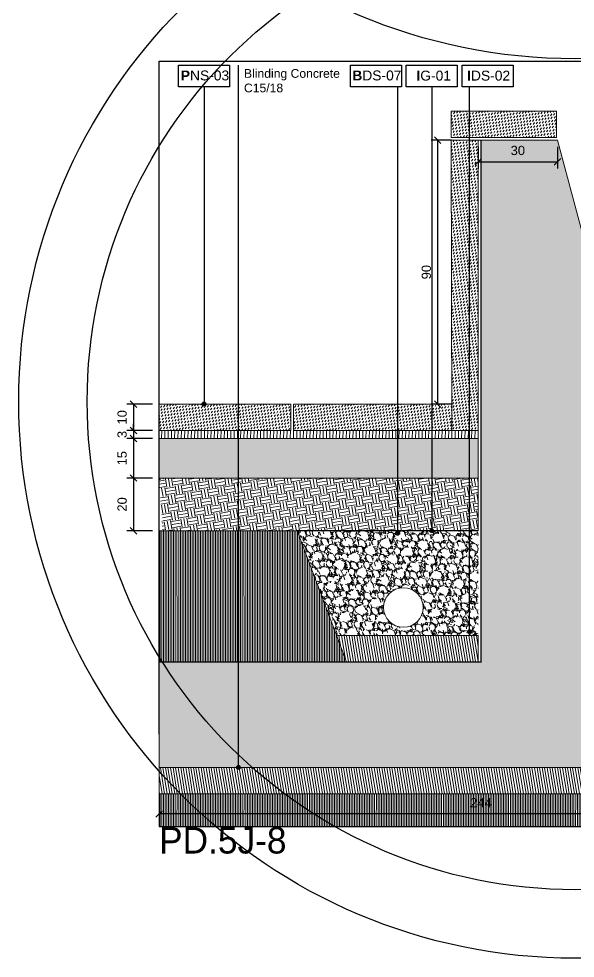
# Model space of a CAD drawing. Header units: metres. Extents: x -325 to 301, y -147 to 149.
# Drawn here: x 67.524 to 69.633, y 26.12 to 29.68 of the extents above; entities that cross this region are included whole.
import ezdxf

# ---------------------------------------------------------------- set-up
doc = ezdxf.new("R2010")
doc.units = ezdxf.units.M
doc.linetypes.add('ACAD_ISO03W100', pattern=[30, 12, -18])
doc.layers.get('Defpoints').update_dxf_attribs({"lineweight": 13})
doc.layers.add('-aux', color=50, linetype='Continuous', plot=False)
doc.layers.add('-AUX-QAD', color=5, linetype='Continuous', plot=False)
doc.layers.add('0-TX-1_25', color=7, linetype='Continuous', true_color=0x3f4f7f)
for name, color, linetype in [('02-L-Geotextile', 32, 'Continuous'), ('02-L-Waterproofing Membrane', 152, 'Continuous'), ('A-KEYPLAN_HATCH', 7, 'Continuous'), ('A_TEXT_2', 7, 'Continuous')]:
    doc.layers.add(name, color=color, linetype=linetype)
for name, color, linetype, lineweight, true_color in [('03-TR-Paviment_08_Natural Stone Bleachers', 7, 'Continuous', 5, 0xafad9d), ('3-TR grava', 7, 'Continuous', 5, 0x666666), ('3-TR sorra granitica', 7, 'Continuous', 0, 0xf2dac9), ('3-TR tot_u', 7, 'Continuous', 5, 0x787878)]:
    doc.layers.add(name, color=color, linetype=linetype, lineweight=lineweight, true_color=true_color)
for name, color, linetype, lineweight in [('1-CM', 7, 'Continuous', 0), ('2-L-secció', 1, 'Continuous', 0), ('3-TR Formigó', 252, 'Continuous', 0), ('3-TR Seleccionat', 44, 'Continuous', 0), ('3-TR Tot-u', 37, 'Continuous', 0)]:
    doc.layers.add(name, color=color, linetype=linetype, lineweight=lineweight)
doc.styles.get("Standard").update_dxf_attribs({"font": 'arial.ttf'})
doc.styles.add('x-llegenda materials$0$ENGRAVERS', font='TT0586M.TTF')
doc.dimstyles.new('ISO-25', dxfattribs={"dimtxt": 0.1, "dimasz": 0.1, "dimexe": 0.1, "dimexo": 0.1, "dimgap": 0.1, "dimtad": 1, "dimdec": 0, "dimlfac": 100, "dimzin": 9, "dimtxsty": 'Standard', "dimblk": 'OBLIQUE', "dimcen": 0.1, "dimadec": 0, "dimazin": 0, "dimtfac": 1, "dimtdec": 0, "dimtmove": 0, "dimatfit": 3, "dimldrblk": 'OBLIQUE', "dimfxl": 1, "dimarcsym": 0})
pattern_1 = [(232.9999999997388, (-0.09999999999999432, 0), (0.001631532312413318, -0.01160895561722124), [0.00828944353406974, -0.00828944353406974])]

# ---------------------------------------------------------------- blocks, each defined once
blk = doc.blocks.new('_Oblique')
at = {"color": 0, "lineweight": -2}
blk.add_line((-0.499999999995058, -0.4999999998130015), (0.500000000028669, 0.500000000163238), dxfattribs=at)
blk = doc.blocks.new('*D1730')
at = {"layer": '0-TX-1_25', "color": 0, "lineweight": -2, "transparency": 16777216}
for p, q in [((69.16437301088337, 29.21962717863369), (69.08651155177215, 29.21962717863369)), ((69.11151155177215, 29.21962717863369), (69.11151155177215, 28.21962717863369)), ((69.16437301039831, 28.21962717863369), (69.08651155177215, 28.21962717863369))]:
    blk.add_line(p, q, dxfattribs=at)
at = {"layer": 'Defpoints', "color": 0, "transparency": 16777216}
for p in [(69.18937301088337, 29.21962717863369), (69.11151155177215, 28.21962717863369), (69.18937301039831, 28.21962717863369)]:
    blk.add_point(p, dxfattribs=at)
at = {"layer": '0-TX-1_25', "color": 0, "lineweight": -2, "transparency": 16777216, "xscale": 0.025, "yscale": 0.025, "zscale": 0.025}
for p, rotation in [((69.11151155177215, 29.21962717863369), 90), ((69.11151155177215, 28.21962717863369), 270)]:
    blk.add_blockref('_Oblique', p, dxfattribs=dict(at, rotation=rotation))
at = {"layer": '0-TX-1_25', "color": 0, "transparency": 16777216, "insert": (69.06864149720188, 28.71962717863366), "char_height": 0.035, "attachment_point": 5, "rotation": 90}
blk.add_mtext('90', dxfattribs=at)
blk = doc.blocks.new('*D1731')
at = {"layer": '0-TX-1_25', "color": 0, "lineweight": -2, "transparency": 16777216}
for p, q in [((69.9107123684372, 29.21962717863369), (70.0357123684372, 29.21962717863369)), ((70.0107123684372, 29.21962717863369), (70.0107123684372, 27.71970658196445)), ((69.99268507984966, 27.71970658196445), (70.0357123684372, 27.71970658196445))]:
    blk.add_line(p, q, dxfattribs=at)
at = {"layer": 'Defpoints', "color": 0, "transparency": 16777216}
for p in [(69.5655403077317, 29.21962717863369), (69.96768507984966, 27.71970658196445), (70.0107123684372, 27.71970658196445)]:
    blk.add_point(p, dxfattribs=at)
at = {"layer": '0-TX-1_25', "color": 0, "lineweight": -2, "transparency": 16777216, "xscale": 0.025, "yscale": 0.025, "zscale": 0.025}
for p, rotation in [((70.0107123684372, 29.21962717863369), 90), ((70.0107123684372, 27.71970658196445), 270)]:
    blk.add_blockref('_Oblique', p, dxfattribs=dict(at, rotation=rotation))
at = {"layer": '0-TX-1_25', "color": 0, "transparency": 16777216, "insert": (69.96792587457634, 28.46966688029904), "char_height": 0.035, "attachment_point": 5, "rotation": 90}
blk.add_mtext('variable', dxfattribs=at)
blk = doc.blocks.new('POINT')
at = {"layer": '0-TX-1_25'}
h = blk.add_hatch(dxfattribs=at)
h.set_pattern_fill('ANGLE', color=256)
h.set_pattern_definition([(0, (-83.74681484067048, -12.72584030761209), (0, 6.985), [5.08, -1.905]), (90, (-83.74681484067048, -12.72584030761209), (-6.985, 4.277078946022131e-16), [5.08, -1.905])])
edge = h.paths.add_edge_path()
edge.add_arc((0, 0), 0.0075, 0, 360)
h = blk.add_hatch(color=256, dxfattribs=at)
h.dxf.hatch_style = 1
edge = h.paths.add_edge_path()
edge.add_arc((0, 0), 0.0075, 0, 360)
blk.add_circle((0, 0), 0.0075, dxfattribs=at)
blk = doc.blocks.new('*D1718')
at = {"layer": '0-TX-1_25', "color": 0, "lineweight": -2, "transparency": 16777216}
for p, q in [((68.03054030789701, 28.21962717851727), (67.9334216243756, 28.21962717851727)), ((67.9584216243756, 28.21962717851727), (67.9584216243756, 28.11962717877338)), ((68.03054030800372, 28.11962717877338), (67.9334216243756, 28.11962717877338))]:
    blk.add_line(p, q, dxfattribs=at)
at = {"layer": 'Defpoints', "color": 0, "transparency": 16777216}
for p in [(68.05554030789702, 28.21962717851727), (67.9584216243756, 28.11962717877338), (68.05554030800373, 28.11962717877338)]:
    blk.add_point(p, dxfattribs=at)
at = {"layer": '0-TX-1_25', "color": 0, "lineweight": -2, "transparency": 16777216, "xscale": 0.025, "yscale": 0.025, "zscale": 0.025}
for p, rotation in [((67.9584216243756, 28.21962717851727), 90), ((67.9584216243756, 28.11962717877338), 270)]:
    blk.add_blockref('_Oblique', p, dxfattribs=dict(at, rotation=rotation))
at = {"layer": '0-TX-1_25', "color": 0, "transparency": 16777216, "insert": (67.91555156980533, 28.1696271786453), "char_height": 0.035, "attachment_point": 5, "rotation": 90}
blk.add_mtext('10', dxfattribs=at)
blk = doc.blocks.new('*D1719')
at = {"layer": '0-TX-1_25', "color": 0, "lineweight": -2, "transparency": 16777216}
for p, q in [((68.03054030786791, 28.11962717877338), (67.93342162452073, 28.11962717877338)), ((67.95842162452074, 28.11962717877338), (67.95842162452074, 28.14462717877338)), ((67.95842162452074, 28.11962717877338), (67.95842162452074, 28.08962717947188)), ((68.03054030786791, 28.08962717947188), (67.93342162452073, 28.08962717947188)), ((67.95842162452074, 28.08962717947188), (67.95842162452074, 28.06462717947188))]:
    blk.add_line(p, q, dxfattribs=at)
at = {"layer": 'Defpoints', "color": 0, "transparency": 16777216}
for p in [(68.05554030786791, 28.11962717877338), (67.95842162452074, 28.08962717947188), (68.05554030786791, 28.08962717947188)]:
    blk.add_point(p, dxfattribs=at)
at = {"layer": '0-TX-1_25', "color": 0, "lineweight": -2, "transparency": 16777216, "xscale": 0.025, "yscale": 0.025, "zscale": 0.025}
for p, rotation in [((67.95842162452074, 28.11962717877338), 270), ((67.95842162452074, 28.08962717947188), 90)]:
    blk.add_blockref('_Oblique', p, dxfattribs=dict(at, rotation=rotation))
at = {"layer": '0-TX-1_25', "color": 0, "transparency": 16777216, "insert": (67.91553963270627, 28.10462717912261), "char_height": 0.035, "attachment_point": 5, "rotation": 90}
blk.add_mtext('3', dxfattribs=at)
blk = doc.blocks.new('*D1720')
at = {"layer": '0-TX-1_25', "color": 0, "lineweight": -2, "transparency": 16777216}
for p, q in [((68.03054030790261, 28.08962717947188), (67.93342162438134, 28.08962717947188)), ((67.95842162438134, 28.08962717947188), (67.95842162438134, 27.93962717947187)), ((68.03054030795522, 27.93962717947187), (67.93342162438134, 27.93962717947187))]:
    blk.add_line(p, q, dxfattribs=at)
at = {"layer": 'Defpoints', "color": 0, "transparency": 16777216}
for p in [(68.05554030790262, 28.08962717947188), (67.95842162438134, 27.93962717947187), (68.05554030795523, 27.93962717947187)]:
    blk.add_point(p, dxfattribs=at)
at = {"layer": '0-TX-1_25', "color": 0, "lineweight": -2, "transparency": 16777216, "xscale": 0.025, "yscale": 0.025, "zscale": 0.025}
for p, rotation in [((67.95842162438134, 28.08962717947188), 90), ((67.95842162438134, 27.93962717947187), 270)]:
    blk.add_blockref('_Oblique', p, dxfattribs=dict(at, rotation=rotation))
at = {"layer": '0-TX-1_25', "color": 0, "transparency": 16777216, "insert": (67.91555156981107, 28.01462717947185), "char_height": 0.035, "attachment_point": 5, "rotation": 90}
blk.add_mtext('15', dxfattribs=at)
blk = doc.blocks.new('*D1721')
at = {"layer": '0-TX-1_25', "color": 0, "lineweight": -2, "transparency": 16777216}
for p, q in [((68.03054030795522, 27.93962717947187), (67.9334216244338, 27.93962717947187)), ((67.95842162443381, 27.93962717947187), (67.95842162443381, 27.73962717947187)), ((68.03054030795522, 27.73962717947187), (67.9334216244338, 27.73962717947187))]:
    blk.add_line(p, q, dxfattribs=at)
at = {"layer": 'Defpoints', "color": 0, "transparency": 16777216}
for p in [(68.05554030795523, 27.93962717947187), (67.95842162443381, 27.73962717947187), (68.05554030795523, 27.73962717947187)]:
    blk.add_point(p, dxfattribs=at)
at = {"layer": '0-TX-1_25', "color": 0, "lineweight": -2, "transparency": 16777216, "xscale": 0.025, "yscale": 0.025, "zscale": 0.025}
for p, rotation in [((67.95842162443381, 27.93962717947187), 90), ((67.95842162443381, 27.73962717947187), 270)]:
    blk.add_blockref('_Oblique', p, dxfattribs=dict(at, rotation=rotation))
at = {"layer": '0-TX-1_25', "color": 0, "transparency": 16777216, "insert": (67.91555156986354, 27.83962717947184), "char_height": 0.035, "attachment_point": 5, "rotation": 90}
blk.add_mtext('20', dxfattribs=at)
blk = doc.blocks.new('hatch keyplan 2')
at = {"layer": 'A-KEYPLAN_HATCH'}
blk.add_lwpolyline([(0, 0.005476596624248486), (0.012874798693294, 0.005476596623793739), (0.012874798693294, -2.273736754432321e-13), (0, 0)], close=True, dxfattribs=at)
blk = doc.blocks.new('hatch keyplan')
at = {"layer": 'A-KEYPLAN_HATCH'}
blk.add_blockref('hatch keyplan 2', (1.430579833341536, 0.8521467901477053), dxfattribs=at)
blk = doc.blocks.new('IG01')
at = {"layer": 'A-KEYPLAN_HATCH', "xscale": 10, "yscale": 10, "zscale": 10}
blk.add_blockref('hatch keyplan', (-14.30579833341537, -8.521467901477052), dxfattribs=at)
at = {"layer": 'A_TEXT_2', "insert": (-0.007977307986635651, 0.04045896306516727), "char_height": 0.025, "attachment_point": 1}
blk.add_mtext_dynamic_manual_height_columns('\\pi0.03354;{\\fArial|b1|i0|c0|p34;I}G-01', width=0.1456192034901793, gutter_width=0.15, heights=[0], dxfattribs=at)
blk = doc.blocks.new('I-06B')
at = {"layer": 'A-KEYPLAN_HATCH'}
blk.add_blockref('hatch keyplan', (-1.430579833341536, -0.8521467901477053), dxfattribs=at)
at = {"layer": 'A_TEXT_2', "insert": (-0.0007977307986626325, 0.00404589630651675), "char_height": 0.0025, "attachment_point": 1}
blk.add_mtext_dynamic_manual_height_columns('\\pi0.00206;{\\fArial|b1|i0|c0|p34;I}DS-02', width=0.01456192034901793, gutter_width=0.015, heights=[0], dxfattribs=at)
blk = doc.blocks.new('B-DS07')
at = {"layer": 'A-KEYPLAN_HATCH'}
blk.add_blockref('hatch keyplan', (-1.430579833341536, -0.8521467901477053), dxfattribs=at)
at = {"layer": 'A_TEXT_2', "insert": (-0.0007977306934924266, 0.004083503112212838), "char_height": 0.0025, "attachment_point": 1}
blk.add_mtext_dynamic_manual_height_columns('\\pi0.00128;{\\fArial|b1|i0|c0|p34;B}DS-07', width=0.01456192034901793, gutter_width=0.015, heights=[0], dxfattribs=at)
blk = doc.blocks.new('PNS03')
at = {"layer": 'A-KEYPLAN_HATCH'}
blk.add_blockref('hatch keyplan', (-1.430579833535012, -0.8521467901471369), dxfattribs=at)
at = {"layer": 'A_TEXT_2', "insert": (-0.0007977308869685507, 0.004083503112781273), "char_height": 0.0025, "attachment_point": 1}
blk.add_mtext_dynamic_manual_height_columns('\\pi0.00137;{\\fArial|b1|i0|c0|p34;P}NS-03', width=0.01456192034901793, gutter_width=0.015, heights=[0], dxfattribs=at)
blk = doc.blocks.new('*D2087')
at = {"layer": '0-TX-1_25', "color": 0, "lineweight": -2, "transparency": 16777216}
for p, q in [((69.26554030773167, 29.19462717863367), (69.26554030773167, 29.11266037502944)), ((69.56554030773167, 29.19462717863367), (69.56554030773167, 29.11266037502944)), ((69.26554030773167, 29.13766037502944), (69.56554030773167, 29.13766037502944))]:
    blk.add_line(p, q, dxfattribs=at)
at = {"layer": 'Defpoints', "color": 0, "transparency": 16777216}
for p in [(69.26554030773167, 29.21962717863367), (69.56554030773167, 29.21962717863367), (69.56554030773167, 29.13766037502944)]:
    blk.add_point(p, dxfattribs=at)
at = {"layer": '0-TX-1_25', "color": 0, "lineweight": -2, "transparency": 16777216, "xscale": 0.025, "yscale": 0.025, "zscale": 0.025, "rotation": 180}
blk.add_blockref('_Oblique', (69.26554030773167, 29.13766037502944), dxfattribs=at)
at = {"layer": '0-TX-1_25', "color": 0, "lineweight": -2, "transparency": 16777216, "xscale": 0.025, "yscale": 0.025, "zscale": 0.025}
blk.add_blockref('_Oblique', (69.56554030773167, 29.13766037502944), dxfattribs=at)
at = {"layer": '0-TX-1_25', "color": 0, "transparency": 16777216, "insert": (69.41554030773167, 29.1805423668439), "char_height": 0.035, "attachment_point": 5}
blk.add_mtext('30', dxfattribs=at)
blk = doc.blocks.new('*D2089')
at = {"layer": '0-TX-1_25', "color": 0, "lineweight": -2, "transparency": 16777216}
for p, q in [((68.05554030795244, 26.71785288739527), (68.05554030795244, 26.64170433378062)), ((70.49550660562625, 26.7178528874869), (70.49550660562625, 26.64170433378062)), ((70.49550660562625, 26.66670433378061), (68.05554030795244, 26.66670433378061))]:
    blk.add_line(p, q, dxfattribs=at)
at = {"layer": 'Defpoints', "color": 0, "transparency": 16777216}
for p in [(68.05554030795244, 26.74285288739527), (70.49550660562625, 26.7428528874869), (68.05554030795244, 26.66670433378061)]:
    blk.add_point(p, dxfattribs=at)
at = {"layer": '0-TX-1_25', "color": 0, "lineweight": -2, "transparency": 16777216, "xscale": 0.025, "yscale": 0.025, "zscale": 0.025, "rotation": 180}
blk.add_blockref('_Oblique', (68.05554030795244, 26.66670433378061), dxfattribs=at)
at = {"layer": '0-TX-1_25', "color": 0, "lineweight": -2, "transparency": 16777216, "xscale": 0.025, "yscale": 0.025, "zscale": 0.025}
blk.add_blockref('_Oblique', (70.49550660562625, 26.66670433378061), dxfattribs=at)
at = {"layer": '0-TX-1_25', "color": 0, "transparency": 16777216, "insert": (69.27552345678934, 26.70927595724583), "char_height": 0.035, "attachment_point": 5}
blk.add_mtext('244', dxfattribs=at)

msp = doc.modelspace()

# ---------------------------------------------------------------- hatches: boundary and pattern name
at = {"layer": '03-TR-Paviment_08_Natural Stone Bleachers'}
h = msp.add_hatch(dxfattribs=at)
h.set_pattern_fill('DASH', color=256, scale=0.00261084835718732, angle=232.9999999997388, style=0, double=1)
h.set_pattern_definition([(232.9999999997388, (0.5000000001185043, 0.1178510508078858), (0.001631532312413318, -0.01160895561722124), [0.00828944353406974, -0.00828944353406974])])
h.paths.add_polyline_path([(69.56267884867829, 29.22962717863367), (69.165540307792, 29.22962717863369), (69.16267884868037, 29.3296271786337), (69.56267884867829, 29.32962717863368)])
h = msp.add_hatch(dxfattribs=at)
h.set_pattern_fill('DASH', color=256, scale=0.00261084835718732, angle=232.9999999997388, style=0, double=1)
h.set_pattern_definition([(232.9999999997388, (0.5000000001164153, 2.91038304567337e-10), (0.001631532312413318, -0.01160895561722124), [0.00828944353406974, -0.00828944353406974])])
h.paths.add_polyline_path([(69.2655403077899, 28.11962717976289), (69.16554030778988, 28.11962717947186), (69.16267884867828, 29.21962717863369), (69.26554030778988, 29.21962717863367)])
h = msp.add_hatch(dxfattribs=at)
h.set_pattern_fill('DASH', color=256, scale=0.00261084835718732, angle=232.9999999997388, style=0, double=1)
h.set_pattern_definition(pattern_1)
h.paths.add_polyline_path([(68.55554030789699, 28.11962717906441), (68.05554030786789, 28.11962717877337), (68.05554030804251, 28.21962717851726), (68.55554030783878, 28.21962717822622)])
h = msp.add_hatch(dxfattribs=at)
h.set_pattern_fill('DASH', color=256, scale=0.00261084835718732, angle=232.9999999997388, style=0, double=1)
h.set_pattern_definition(pattern_1)
h.paths.add_polyline_path([(69.16554030778988, 28.11962717947186), (68.56554030767347, 28.11962717918082), (68.5655403078481, 28.21962717892471), (69.16554030773167, 28.21962717863367)])
at = {"layer": '3-TR Formigó'}
h = msp.add_hatch(dxfattribs=at)
h.set_pattern_fill('ANSI31', color=256, scale=0.003, angle=234.1752438963392, style=0)
h.set_pattern_definition([(279.1752438963392, (69.17684639651272, 27.31133627780066), (0.009403130041245794, 0.001518805592372136), [])])
h.paths.add_polyline_path([(68.72796371507417, 27.3428528874869), (68.76554030778999, 27.2428528874869), (69.26554030778999, 27.24309490706996), (69.26554030778999, 27.3428528874869)])
h = msp.add_hatch(dxfattribs=at)
h.set_pattern_fill('ANSI31', color=256, scale=0.003, angle=234.1752438963392)
h.set_pattern_definition([(279.1752438963392, (-141.3603711702718, -16.93618062982631), (0.009403130041245794, 0.001518805592372136), [])])
h.paths.add_polyline_path([(70.49550660562625, 26.7428528874869), (70.49550660562625, 26.8428528874869), (68.0555403079552, 26.8428528874869), (68.0555403079552, 26.7428528874869)])
at = {"layer": '3-TR grava'}
h = msp.add_hatch(dxfattribs=at)
h.set_pattern_fill('GRAVEL', color=256, scale=0.002499999999999999, angle=-65.4594079214056)
h.set_pattern_definition([(162.5533795785944, (49.41054130937463, -52.4451546736257), (-0.7308664413105133, 0.2247454003224839), [0.008543035999999997, -0.8457620909891246]), (119.5103330785944, (49.40239126674741, -52.44259332043362), (0.3742512880765163, -0.6667924889896534), [0.01466011799999999, -1.451351222338099]), (67.05103917859438, (49.39516998056148, -52.42983510931996), (-0.3716630592082972, -0.8677521653213358), [0.010337038, -1.023368069852499]), (201.8142810785944, (49.37044317204071, -52.4139006877623), (1.181651354603073, 0.4697151542846622), [0.013350113, -1.321660935643449]), (227.3742462585944, (49.35804901979351, -52.41886157881866), (0.5612966858302837, 0.6053067655956635), [0.01309084249999999, -1.295995193633599]), (291.8142810785944, (49.34918380056022, -52.42849373916543), (-0.469715154284662, 1.181651354603073), [0.013350113, -1.321660935643449]), (332.2348325485944, (49.35414469161659, -52.44088789141262), (-0.9205000676641384, 0.487190799820997), [0.01765484149999999, -1.747827882856174]), (6.795920448594397, (49.36976681881518, -52.44911237114031), (1.455422802273856, 0.1758798357438445), [0.01666798799999999, -1.650131415047624]), (55.97015769859441, (49.38631770245504, -52.44713999294644), (0.5399387022612131, 0.8049723273507521), [0.01339532499999999, -1.3261386424678]), (109.7769503785944, (49.39381406444981, -52.43603865600696), (0.2323495932458333, -0.6617765230940462), [0.01529283199999999, -0.7493484237499997]), (156.9380298785944, (49.38863959355824, -52.42164784814251), (-0.9518899865877168, 0.403052978445805), [0.01977694799999999, -1.957919312804424]), (73.35466690859441, (49.39597574505549, -52.47135065873918), (0.1619655624356715, 0.5625907985248246), [0.00675011349999999, -0.6682641456085989]), (106.0098264785944, (49.39790929986884, -52.46488337253985), (0.2273336257813093, -0.8036782145792247), [0.01284204949999999, -1.271365974925999]), (159.5405920785944, (49.39436742572808, -52.45253937996976), (-0.05776387016626404, -0.02637395122873604), [0.008980233499999983, -0.08082232771069986]), (137.7391825885944, (49.39945291356202, -52.44533103491066), (0.2473974964595234, -0.2360714483909447), [0.004836032999999991, -0.4787655592223493]), (226.3420015685945, (49.39587382087102, -52.44207878253588), (0.1469176592604953, 0.1368857238627072), [0.006839140499999997, -0.3351188247499998]), (325.5043486085944, (49.39115239190354, -52.44702673246542), (0.1946495940143111, -0.120543708048443), [0.01110799149999999, -0.3591574538227498]), (96.10564325859433, (49.40030723290281, -52.45331765737976), (-0.005015967701359904, -0.1419016915615013), [0.008032178499999989, -0.1927724529206998]), (310.9301324125944, (49.38057692915835, -52.40857573783945), (0.4370311227861184, -0.498516847976386), [0.01125219999999998, -1.113970666813473]), (4.886768018594401, (49.38794869437555, -52.4170768982063), (-0.7408983767459327, -0.05905798282647834), [0.009439973499999983, -0.9345553919549987]), (227.7391825885944, (49.41186000693607, -52.44804286713401), (0.236071448391113, 0.2473974964597082), [0.009672002499999995, -0.4739295897223497]), (278.1510517485945, (49.40535550218651, -52.45520105251601), (-0.09044790183450205, 0.6567605553424388), [0.0112522, -1.113970666813499]), (273.9845468585944, (49.34476332965527, -52.42492758760128), (-0.01634201581114443, 0.3415672532887591), [0.01085087999999998, -0.531693357827649]), (229.3157326785944, (49.34551732964189, -52.4357522439016), (0.5035328153719132, 0.5789328146197839), [0.009091802999999996, -0.9000898345179996]), (1.342001568594393, (49.35435987628209, -52.47499445706442), (0.3415672532877387, 0.01634201583260717), [0.009672002499999995, -0.4739295897223497]), (311.8946167185944, (49.36402925517909, -52.47476793610236), (-0.5739168466802447, 0.6454345072093443), [0.0106445685, -1.053809399504999]), (3.984546858594393, (49.34143664018001, -52.44669016068296), (-0.3415672532888743, -0.01634201580877165), [0.005425439999999991, -0.537118797827649]), (35.85052455259439, (49.35277743920837, -52.47152862485445), (0.204681529436305, 0.1632596750812058), [0.003237864999999998, -0.3205498741131499]), (100.5043486105944, (49.35540189320439, -52.46963228859133), (0.02135798351994012, -0.1996655617274969), [0.01309084249999999, -0.2487263647267249]), (120.5495980385944, (49.35301529646696, -52.45676081699666), (0.321503382482428, -0.5512647504169873), [0.01213167499999999, -1.201034121583424]), (238.2306596085944, (49.38595364358858, -52.44940038807599), (0.08915378909610928, 0.1105117726299222), [0.009158096999999995, -0.2197944089919999]), (287.6978186685944, (49.38113189526693, -52.45718637183675), (0.332829430610122, -1.034733695266432), [0.01598891899999997, -1.582900226625773]), (355.4859879785944, (49.38599246696912, -52.47241855791518), (-0.5098428960780156, 0.04643782207191866), [0.006537705999999996, -0.6472348079527496]), (24.54059207859439, (49.39250991284552, -52.4729330958129), (0.03138991893752502, 0.08413782139499214), [0.003809999999999998, -0.05968999999999997]), (54.7970292385944, (49.35422073354738, -52.45481432105647), (-0.2988512862779227, -0.4156731392452753), [0.008821673999999996, -0.8733485193299996]), (342.5533795785944, (49.35930622138132, -52.44760597599737), (0.7308664413097111, -0.224745400325036), [0.01708607199999999, -0.8372190549891245]), (294.5405920785944, (49.37560630663574, -52.45272868238155), (0.08413782139499214, -0.03138991893752502), [0.01650999999999999, -0.04698999999999998]), (259.8454385785944, (49.3824635339552, -52.46774728862477), (-0.1406075784639759, -0.7622563603398058), [0.01004023899999999, -0.9939829181034995]), (188.5951961785944, (49.38069339929998, -52.47763024735699), (-0.257429431892943, -0.04773193475317565), [0.009245726999999995, -0.4530412509692998]), (142.1865674385944, (49.37155149942755, -52.47901204572236), (-1.078743774950315, 0.8337740209468908), [0.01505362749999999, -1.490311610573449]), (109.9666708185944, (49.35965894395123, -52.46978276762261), (-0.2850974958072774, 0.7773042633900631), [0.01592573649999997, -1.576646161405998])])
edge = h.paths.add_edge_path(flags=16)
edge.add_arc((68.9815820824158, 27.44906917166634), 0.07500000000000284, 0, 360)
h.paths.add_polyline_path([(68.72796371507415, 27.3428528874869), (69.26554030778992, 27.3428528874869), (69.26554030778988, 27.73962717947185), (68.5788694553739, 27.73962717947185)])
at = {"layer": '3-TR Seleccionat'}
h = msp.add_hatch(dxfattribs=at)
h.set_pattern_fill('ANSI31', color=256, scale=0.002, angle=45, style=0)
h.set_pattern_definition([(90, (-441006.2166324502, -650809.297820116), (-0.00635, 1.301042606982605e-18), [])])
h.paths.add_polyline_path([(68.05561574872287, 26.61962717851725), (71.05546486718754, 26.61962717851725), (71.0555403079552, 27.2428528874869), (70.49550660562625, 27.2428528874869), (70.49550660562625, 26.74291339238267), (68.0555403079552, 26.74279238259113), (68.0555403079552, 27.2428528874869), (68.76554030778999, 27.2428528874869), (68.5788694553739, 27.73962717947185), (68.05685297537124, 27.73962717947185)])
at = {"layer": '3-TR sorra granitica'}
h = msp.add_hatch(dxfattribs=at)
h.set_pattern_fill('LINE', color=256, scale=0.09999999999999998, angle=52.72158337429795, style=0)
h.set_pattern_definition([(88.36805561304612, (97.73509146698595, 235.5585412814649), (-0.01249492990494964, 0.0003559868963814099), [])])
h.paths.add_polyline_path([(68.0555403079552, 28.11962718778813), (68.05554030799243, 28.08962718778812), (69.2655403077899, 28.08962717947186), (69.2655403077899, 28.11962717947186)])
at = {"layer": '3-TR Tot-u'}
h = msp.add_hatch(dxfattribs=at)
h.set_pattern_fill('EARTH', color=256, scale=0.004999999999999998, angle=-80.3020705616864, style=0)
h.set_pattern_definition([(279.6979294383136, (67.9602700799325, 27.69016510705377), (0.03664468526142107, -0.02594787162931459), [0.03174999999999999, -0.03174999999999999]), (279.6979294383136, (67.9720061843473, 27.69217075962484), (0.03664468526142107, -0.02594787162931459), [0.03174999999999999, -0.03174999999999999]), (279.6979294383136, (67.98374228876204, 27.69417641219592), (0.03664468526142107, -0.02594787162931459), [0.03174999999999999, -0.03174999999999999]), (9.69792943831359, (67.98832287444412, 27.69093292817057), (0.02594787162931459, 0.03664468526142107), [0.03174999999999997, -0.03174999999999997]), (9.69792943831359, (67.99032852695699, 27.67919682375526), (0.02594787162931459, 0.03664468526142107), [0.03174999999999997, -0.03174999999999997]), (9.69792943831359, (67.99233417952807, 27.66746071934048), (0.02594787162931459, 0.03664468526142107), [0.03174999999999997, -0.03174999999999997])])
h.paths.add_polyline_path([(69.26554030778989, 27.73963950177821), (69.26554030778988, 27.93963770332192), (68.0555403079552, 27.93962693915147), (68.06897480355369, 27.73962717947185)])
at = {"layer": '3-TR tot_u'}
h = msp.add_hatch(dxfattribs=at)
h.set_pattern_fill('AR-CONC', color=256, scale=0.0002499999999999998, angle=90.58726092987852)
h.set_pattern_definition([(140.5872609298785, (45.98259731934368, -52.34571563137465), (0.003517738578472596, 0.04558461658669537), [0.004762499999999996, -0.05238749999999996]), (85.58726092987852, (45.98259731934368, -52.34571563137465), (-0.04767139590977341, -0.00929994979371116), [0.003809999999999997, -0.04191014604249996]), (191.0387056298786, (45.98289046344311, -52.34191692552185), (-0.04415365538318716, 0.0362846666927757), [0.004047502199999997, -0.04452256114999997]), (136.7714609298785, (45.96989798643743, -52.3458457994828), (0.009815426627263462, 0.0678739282378536), [0.007143749999999994, -0.07858124999999994]), (187.2228185398785, (45.97071593187624, -52.34018964388464), (-0.06246159789290918, 0.05871392010036004), [0.006071255784999995, -0.06678390203999994]), (81.7714120998786, (45.96989798643743, -52.3458457994828), (-0.06246159788989664, 0.05871392010375959), [0.005714991767499989, -0.06286493297999984]), (111.5872609298785, (45.97300773560993, -52.33946359100262), (0.02517646531543982, 0.03816364754881366), [0.004762499999999996, -0.05238749999999996]), (56.58726092987855, (45.97300773560993, -52.33946359100262), (-0.0462029321303139, 0.01497773884208171), [0.003809999999999997, -0.04190999999999996]), (162.0387059298785, (45.975105774399, -52.33628328704155), (-0.02102646705166375, 0.05314138630394799), [0.004047502199999997, -0.04452248439999996]), (128.0872609298785, (45.98259731934368, -52.34571563137465), (-0.02114556348804155, 0.0005554494380260346), [0, -0.04140199999999997, 0, -0.04254499999999996, 0, -0.04206874999999997]), (98.08726092987847, (45.98259731934368, -52.34571563137465), (-0.02521504447655499, 0.01644733903555077), [0, -0.02425699999999998, 0, -0.04044949999999996, 0, -0.01603374999999999]), (58.08726092987852, (45.98274245678424, -52.35987538756513), (0.001084678264659777, 0.03391054737691759), [0, -0.01587499999999999, 0, -0.04952999999999996, 0, -0.06572249999999995]), (48.08726092987852, (45.9828075408383, -52.36622505401824), (-0.006735849794676834, 0.03696519821488923), [0, -0.02063749999999998, 0, -0.03289299999999997, 0, -0.04667249999999996])])
h.paths.add_polyline_path([(69.2755403077899, 29.21962717863367), (69.2755403077899, 27.24309490729753), (68.0555403079552, 27.2428528874869), (68.0555403079552, 26.8428528874869), (70.49550660562625, 26.8428528874869), (70.49550660562625, 27.2428528874869), (70.09550660562624, 27.2428528874869), (69.96768507984963, 27.71962717863367), (69.734824628696, 28.58819666143667), (69.56554030773167, 29.21962717863367)])
h = msp.add_hatch(dxfattribs=at)
h.set_pattern_fill('AR-CONC', color=256, scale=0.0002, angle=92.76641431039366)
h.set_pattern_definition([(142.7664143103937, (36.72739064114526, -41.01449424424309), (0.001425499637982192, 0.03654832791499651), [0.00381, -0.04191]), (87.76641431039366, (36.72739064114526, -41.01449424424309), (-0.03782663786428251, -0.00888471398198353), [0.003048, -0.033528116834]), (193.2178590103937, (36.72750943252753, -41.01144856002376), (-0.03640113666588819, 0.02766361391216458), [0.00323800176, -0.03561804892000001]), (138.9506143103937, (36.71724248160376, -41.01498460933184), (0.005781979397763339, 0.05455845364564361), [0.005715, -0.062865]), (189.4019719203937, (36.71772430795485, -41.01043807580204), (-0.05171918280356621, 0.04503712390971422), [0.00485700462799999, -0.05342712163199992]), (83.95056548039366, (36.71724248160376, -41.01498460933184), (-0.05171918280126133, 0.04503712391252356), [0.004571993414, -0.050291946384]), (113.7664143103937, (36.71953433894475, -41.0097879382889), (0.01896569177779449, 0.03127469122782598), [0.00381, -0.04191]), (58.76641431039369, (36.71953433894475, -41.0097879382889), (-0.03739122879823608, 0.01056806093114348), [0.003048, -0.033528]), (164.2178593103936, (36.72111481326983, -41.00718171402057), (-0.01842553720709145, 0.04184275208225885), [0.003238001759999998, -0.03561798751999996]), (130.2664143103937, (36.72739064114526, -41.01449424424309), (-0.01692111353798331, -0.0001991968621190574), [0, -0.0331216, 0, -0.034036, 0, -0.033655]), (100.2664143103937, (36.72739064114526, -41.01449424424309), (-0.02065776547149289, 0.01238132951180916), [0, -0.0194056, 0, -0.0323596, 0, -0.012827]), (60.26641431039366, (36.72793739821925, -41.02580944213185), (-0.000164422957193407, 0.02714181433339982), [0, -0.0127, 0, -0.039624, 0, -0.052578]), (50.26641431039366, (36.72818258076363, -41.03088352190262), (-0.006509241471784335, 0.02934587208512303), [0, -0.01651, 0, -0.0263144, 0, -0.037338])])
h.paths.add_polyline_path([(69.26554030778988, 28.08962717947186), (68.0555403079552, 28.08962717947186), (68.0555403079552, 27.93962717947186), (68.55168412941549, 27.93962717947186), (69.2655403077899, 27.93962717947186)])

# ---------------------------------------------------------------- linework, layer by layer
at = {"layer": '-aux'}
for points in [[(68.0555403079552, 26.96962717851725), (68.0555403079552, 29.51962717851726), (71.0555403079552, 29.51962717851726), (71.0555403079552, 26.96962717851725)], [(68.0555403079552, 26.61962717851725), (71.0555403079552, 26.61962717851725)]]:
    msp.add_lwpolyline(points, dxfattribs=at)
at = {"layer": '-AUX-QAD'}
for centre, radius in [((69.63306824346253, 31.6372591833991), 2.109403121419127), ((69.63306824346253, 28.22962717851723), 2.109403121419127), ((69.63306824346253, 28.22962717851723), 1.850016624575991)]:
    msp.add_circle(centre, radius, dxfattribs=at)
at = {"layer": '0-TX-1_25'}
for points in [[(68.35649903741518, 26.8428528874869), (68.35649903741518, 29.50452126791857)], [(68.22585439343152, 29.42237231856001), (68.2258543928878, 28.21962717832741)], [(68.9595350533216, 29.42237231855855), (68.95953505332008, 27.73030999863479)], [(69.08938904551322, 29.42237231856001), (69.08938904548349, 27.73962717947185)], [(69.2323532880445, 27.35712965585574), (69.23235328808097, 29.42237231856804)]]:
    msp.add_lwpolyline(points, dxfattribs=at)
at = {"layer": '02-L-Geotextile', "color": 244, "linetype": 'ACAD_ISO03W100', "ltscale": 0.002, "true_color": 0x991b1e, "const_width": 0.005, "elevation": -6.55566464534473e-08}
msp.add_lwpolyline([(68.5788694553739, 27.73962717947185), (69.26554030784811, 27.73962717947185)], dxfattribs=at)
at = {"layer": '02-L-Waterproofing Membrane', "linetype": 'ACAD_ISO03W100', "ltscale": 0.002, "const_width": 0.005}
msp.add_lwpolyline([(68.0555403079552, 27.24309490706993), (69.2755403077899, 27.2428528874869), (69.2755403077899, 29.21938515905063)], dxfattribs=at)
at = {"layer": '1-CM'}
for points in [[(69.16267884867828, 29.22962717863369), (69.16267884867828, 29.32962717863369), (69.56267884867829, 29.32962717863369), (69.56267884867829, 29.22962717863367)], [(69.56554030773167, 29.21962717863367), (69.96768507984963, 27.71962717863367), (70.09537683641281, 27.24333692665299), (70.49550660562625, 27.2428528874869), (70.49550660562625, 26.8428528874869), (68.0555403079552, 26.8428528874869), (68.0555403079552, 27.2428528874869), (69.27554030778991, 27.24285288748691), (69.27554030778987, 29.21938515905062)], [(69.16554030778988, 28.11962717947186), (69.16267884867828, 29.21962717863369), (69.26554030778988, 29.21962717863369), (69.26554030778988, 28.11962717863369)], [(68.55554030789699, 28.11962717906441), (68.05554030786789, 28.11962717877337), (68.05554030804251, 28.21962717851726), (68.55554030783878, 28.21962717822622)], [(69.16554030778988, 28.11962717947186), (68.56554030767347, 28.11962717918082), (68.5655403078481, 28.21962717892471), (69.16554030773167, 28.21962717863367)], [(68.0555403079552, 26.8428528874869), (68.0555403079552, 26.7428528874869), (70.49550660562625, 26.7428528874869), (70.49550660562625, 26.8428528874869)]]:
    msp.add_lwpolyline(points, close=True, dxfattribs=at)
for points in [[(69.26554030773167, 28.21962717863367), (69.26554030773167, 29.21962717863367), (69.56554030773167, 29.21962717863367)], [(68.65554030789698, 28.11962717904672), (68.66554030767347, 28.11962717918082)], [(69.26554030778988, 27.73962717947185), (69.26554030778988, 28.11962717947186)], [(69.26554030778988, 28.08962717947186), (68.0555403079552, 28.08962717947186)], [(69.26554030778988, 27.93962717947186), (68.0555403079552, 27.93962717947186)], [(69.26554030778988, 27.73962717947185), (68.0555403079552, 27.73962717947185)], [(68.5788694553739, 27.73962717947185), (68.76554030778999, 27.2428528874869)], [(69.26554030778999, 27.2428528874869), (69.26554030778999, 27.3428528874869), (68.72796371507417, 27.3428528874869), (68.76554030778999, 27.2428528874869)], [(70.09550660562624, 27.2428528874869), (70.49550660562625, 27.2428528874869), (70.49550660562625, 26.8428528874869), (68.0555403079552, 26.8428528874869), (68.0555403079552, 27.2428528874869), (69.26554030778999, 27.2428528874869)], [(69.26554030778992, 27.24309490706996), (69.06554030778992, 27.24309490706996)]]:
    msp.add_lwpolyline(points, dxfattribs=at)
msp.add_circle((68.9815820824158, 27.44906917166634), 0.07499999999999998, dxfattribs=at)
at = {"layer": '2-L-secció'}
msp.add_lwpolyline([(68.05554030789699, 28.21962717851726), (68.0555403079552, 26.61962717851725)], dxfattribs=at)

# ---------------------------------------------------------------- block references
at = {"color": 244, "true_color": 0x991b1e, "xscale": 14.99999999999007, "yscale": 14.99999999999007, "zscale": 14.99999999999007}
msp.add_blockref('PNS03', (68.12929340613253, 29.42237231855319), dxfattribs=at)
at = {"layer": '0-TX-1_25', "xscale": 15, "yscale": 15, "zscale": 15}
for name, p in [('B-DS07', (68.78079149809534, 29.42237231856171)), ('I-06B', (69.20436016367779, 29.42237231856853))]:
    msp.add_blockref(name, p, dxfattribs=at)
at = {"layer": '0-TX-1_25'}
for p in [(68.2258543928878, 28.21962717832741), (68.95953505332008, 27.73030999863479), (69.08938904548349, 27.73962717947185), (69.2323532880445, 27.35712965585574), (68.35649903094517, 26.8428528874869)]:
    msp.add_blockref('POINT', p, dxfattribs=at)
at = {"layer": '1-CM', "xscale": 1.5, "yscale": 1.5, "zscale": 1.5}
msp.add_blockref('IG01', (68.9928280552838, 29.42237231856171), dxfattribs=at)

# ---------------------------------------------------------------- texts
at = {"layer": '-aux', "insert": (68.0555403079552, 26.61684357935502), "char_height": 0.1, "width": 19.21009939306024, "attachment_point": 1, "style": 'x-llegenda materials$0$ENGRAVERS'}
msp.add_mtext('PD.5J-8', dxfattribs=at)
at = {"layer": '0-TX-1_25', "insert": (68.37729610477078, 29.48908142106589), "char_height": 0.033, "attachment_point": 1}
msp.add_mtext_dynamic_manual_height_columns('Blinding Concrete\\PC15/18', width=0.5140735017147051, gutter_width=12.5, heights=[0], dxfattribs=at)

# ---------------------------------------------------------------- dimensions: what is measured, and where the dimension line sits
at = {"layer": '0-TX-1_25'}
for base, p1, p2, text, picture, middle in [((69.11151155177215, 28.21962717863369), (69.18937301088334, 29.21962717863367), (69.18937301039828, 28.21962717863367), '90', '*D1730', (69.06864149720188, 28.71962717863366)), ((70.0107123684372, 27.71970658196445), (69.56554030773167, 29.21962717863367), (69.96768507984963, 27.71970658196443), 'variable', '*D1731', (69.96792587457634, 28.46966688029904))]:
    dim = msp.add_linear_dim(base=base, p1=p1, p2=p2, angle=90, text=text, dimstyle='ISO-25', override={"dimtxt": 0.035, "dimasz": 0.025, "dimexe": 0.025, "dimexo": 0.025, "dimgap": 0.025, "dimblk1": 'Oblique', "dimblk2": 'Oblique', "dimsah": 1, "dimfxl": 0.1, "dimfxlon": 1, "dimarcsym": 1}, dxfattribs=at)
    dim.commit()
    dim.dimension.update_dxf_attribs({"geometry": picture, "text_midpoint": middle})
for base, p1, p2, picture, middle in [((69.56554030773167, 29.13766037502944), (69.26554030773167, 29.21962717863367), (69.56554030773167, 29.21962717863367), '*D2087', (69.41554030773167, 29.1805423668439)), ((68.05554030795244, 26.66670433378061), (70.49550660562625, 26.7428528874869), (68.05554030795244, 26.74285288739527), '*D2089', (69.27552345678934, 26.70927595724583))]:
    dim = msp.add_linear_dim(base=base, p1=p1, p2=p2, dimstyle='ISO-25', override={"dimtxt": 0.035, "dimasz": 0.025, "dimexe": 0.025, "dimexo": 0.025, "dimgap": 0.025, "dimblk1": 'Oblique', "dimblk2": 'Oblique', "dimsah": 1, "dimfxl": 0.1, "dimfxlon": 1, "dimarcsym": 1}, dxfattribs=at)
    dim.commit()
    dim.dimension.update_dxf_attribs({"geometry": picture, "text_midpoint": middle})
for base, p1, p2, picture, middle in [((67.9584216243756, 28.11962717877338), (68.05554030789699, 28.21962717851726), (68.0555403080037, 28.11962717877337), '*D1718', (67.91555156980533, 28.1696271786453)), ((67.95842162438134, 27.93962717947187), (68.05554030790259, 28.08962717947186), (68.0555403079552, 27.93962717947186), '*D1720', (67.91555156981107, 28.01462717947185)), ((67.95842162443381, 27.73962717947187), (68.0555403079552, 27.93962717947186), (68.0555403079552, 27.73962717947185), '*D1721', (67.91555156986354, 27.83962717947184))]:
    dim = msp.add_linear_dim(base=base, p1=p1, p2=p2, angle=90, dimstyle='ISO-25', override={"dimtxt": 0.035, "dimasz": 0.025, "dimexe": 0.025, "dimexo": 0.025, "dimgap": 0.025, "dimblk1": 'Oblique', "dimblk2": 'Oblique', "dimsah": 1, "dimfxl": 0.1, "dimfxlon": 1, "dimarcsym": 1}, dxfattribs=at)
    dim.commit()
    dim.dimension.update_dxf_attribs({"geometry": picture, "text_midpoint": middle})
dim = msp.add_linear_dim(base=(67.95842162452074, 28.08962717947188), p1=(68.05554030786789, 28.11962717877337), p2=(68.05554030786789, 28.08962717947186), angle=90, dimstyle='ISO-25', override={"dimtxt": 0.035, "dimasz": 0.025, "dimexe": 0.025, "dimexo": 0.025, "dimgap": 0.025, "dimblk1": 'Oblique', "dimblk2": 'Oblique', "dimsah": 1, "dimfxl": 0.1, "dimfxlon": 1, "dimarcsym": 1}, dxfattribs=at)
dim.commit()
dim.dimension.update_dxf_attribs({"geometry": '*D1719', "text_midpoint": (67.95842162452072, 28.10462717912261), "dimtype": 160})

doc.saveas('drawing.dxf')
